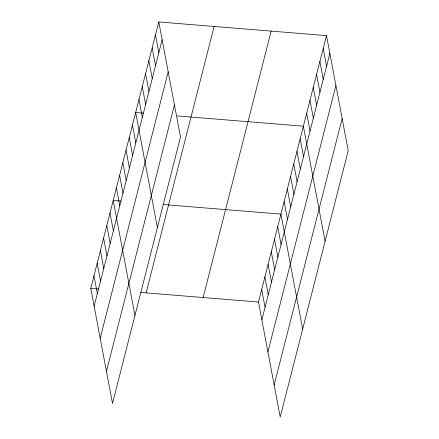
<?xml version="1.0" encoding="UTF-8"?>
<svg xmlns="http://www.w3.org/2000/svg" width="439" height="439" viewBox="0 0 439 439"><rect width="100%" height="100%" fill="white"/><g stroke="black" fill="none" stroke-linecap="round" stroke-linejoin="round"><path stroke-width="0.66" d="M158.781 21.95L180.511 136.963L112.505 403.381L90.774 288.368L158.781 21.95L326.495 35.619L348.226 150.632L280.219 417.05L258.489 302.037L326.495 35.619M94.138 306.164L162.145 39.746M100.196 338.244L168.203 71.826M106.447 371.301L174.448 104.877M146.121 292.879L214.128 26.461M203.142 297.527L271.148 31.109M261.853 319.833L329.854 53.415M267.911 351.913L335.917 85.495M274.156 384.97L342.162 118.546M143.564 113.174L135.656 112.532L157.392 227.545M177.169 115.918L303.371 126.202L325.101 241.214M121.126 201.095L113.218 200.453L134.949 315.46M163.292 204.53L280.933 214.122L302.663 329.129M90.774 288.368L98.682 289.016M140.848 292.451L258.489 302.037M323.192 48.559L326.55 66.355M319.888 61.498L323.252 79.294M316.585 74.438L319.949 92.234M313.281 87.383L316.645 105.173M309.978 100.322L313.342 118.113M306.674 113.262L310.038 131.052M300.166 138.762L303.53 156.553M296.962 151.323L300.32 169.114M293.751 163.879L297.115 181.675M290.547 176.44L293.911 194.236M287.342 189L290.706 206.796M284.137 201.561L287.496 219.352M277.722 226.678L281.086 244.474M274.518 239.239L277.882 257.034M271.313 251.799L274.671 269.595M268.108 264.36L271.467 282.151M264.898 276.921L268.262 294.712M261.693 289.477L265.057 307.273M155.477 34.89L158.841 52.685M152.174 47.829L155.538 65.625M148.87 60.769L152.234 78.565M145.567 73.714L148.931 91.504M142.263 86.653L145.627 104.444M138.96 99.593L142.324 117.383M132.452 125.093L135.816 142.884M129.247 137.654L132.611 155.444M126.042 150.209L129.401 168.005M122.832 162.77L126.196 180.566M119.627 175.331L122.991 193.127M116.423 187.892L119.787 205.682M110.008 213.008L113.372 230.804M106.803 225.569L110.167 243.365M103.599 238.13L106.962 255.926M100.394 250.691L103.752 268.481M97.189 263.252L100.547 281.042M93.979 275.807L97.343 293.603"/></g></svg>
